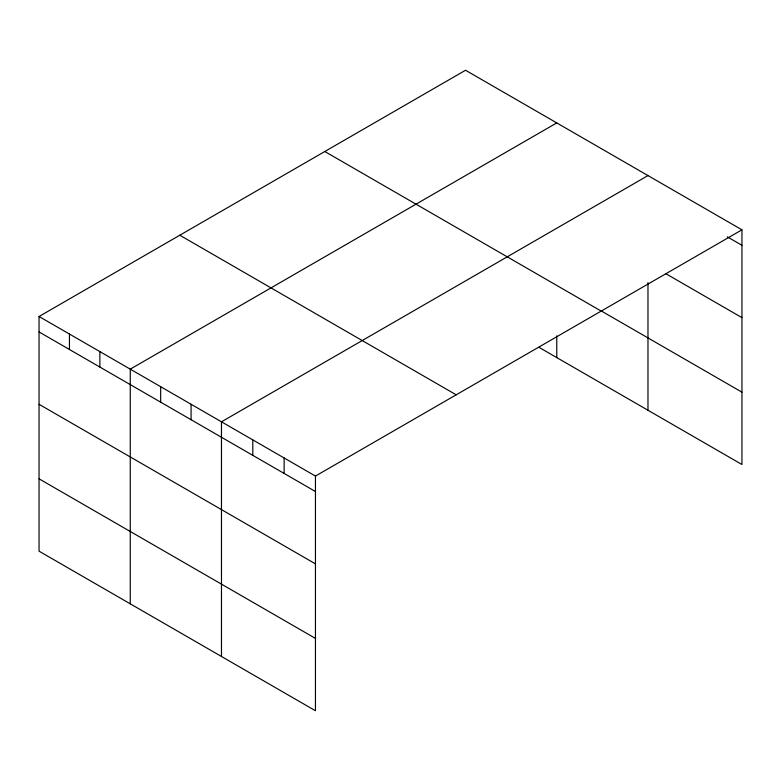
<?xml version="1.0" encoding="UTF-8"?>
<svg xmlns="http://www.w3.org/2000/svg" width="781" height="781" viewBox="0 0 781 781"><rect width="100%" height="100%" fill="white"/><g stroke="black" fill="none" stroke-linecap="round" stroke-linejoin="round"><path stroke-width="1.17" d="M39.05 316.49L315.456 476.068L315.456 710.749L39.05 551.171L39.05 316.49L465.544 70.251L741.95 229.829L741.95 464.51L538.939 347.301M556.765 122.91L130.261 369.149L130.261 603.83M647.976 175.579L221.472 421.808L221.472 656.489M315.456 476.068L741.95 229.829M727.336 236.848L741.95 245.293M665.724 273.623L741.95 317.633M600.794 310.672L741.95 392.169M324.808 151.514L601.204 311.092M179.796 235.227L456.192 394.815M39.05 331.945L315.456 491.522M39.05 404.294L315.456 563.872M39.05 478.821L315.456 638.409M647.976 282.615L647.976 410.25M556.765 335.889L556.765 357.591M284.128 457.978L284.128 473.442M252.8 439.898L252.8 455.352M191.072 404.255L191.072 419.719M160.671 386.702L160.671 402.166M99.861 351.596L99.861 367.05M69.45 334.043L69.45 349.498"/></g></svg>
